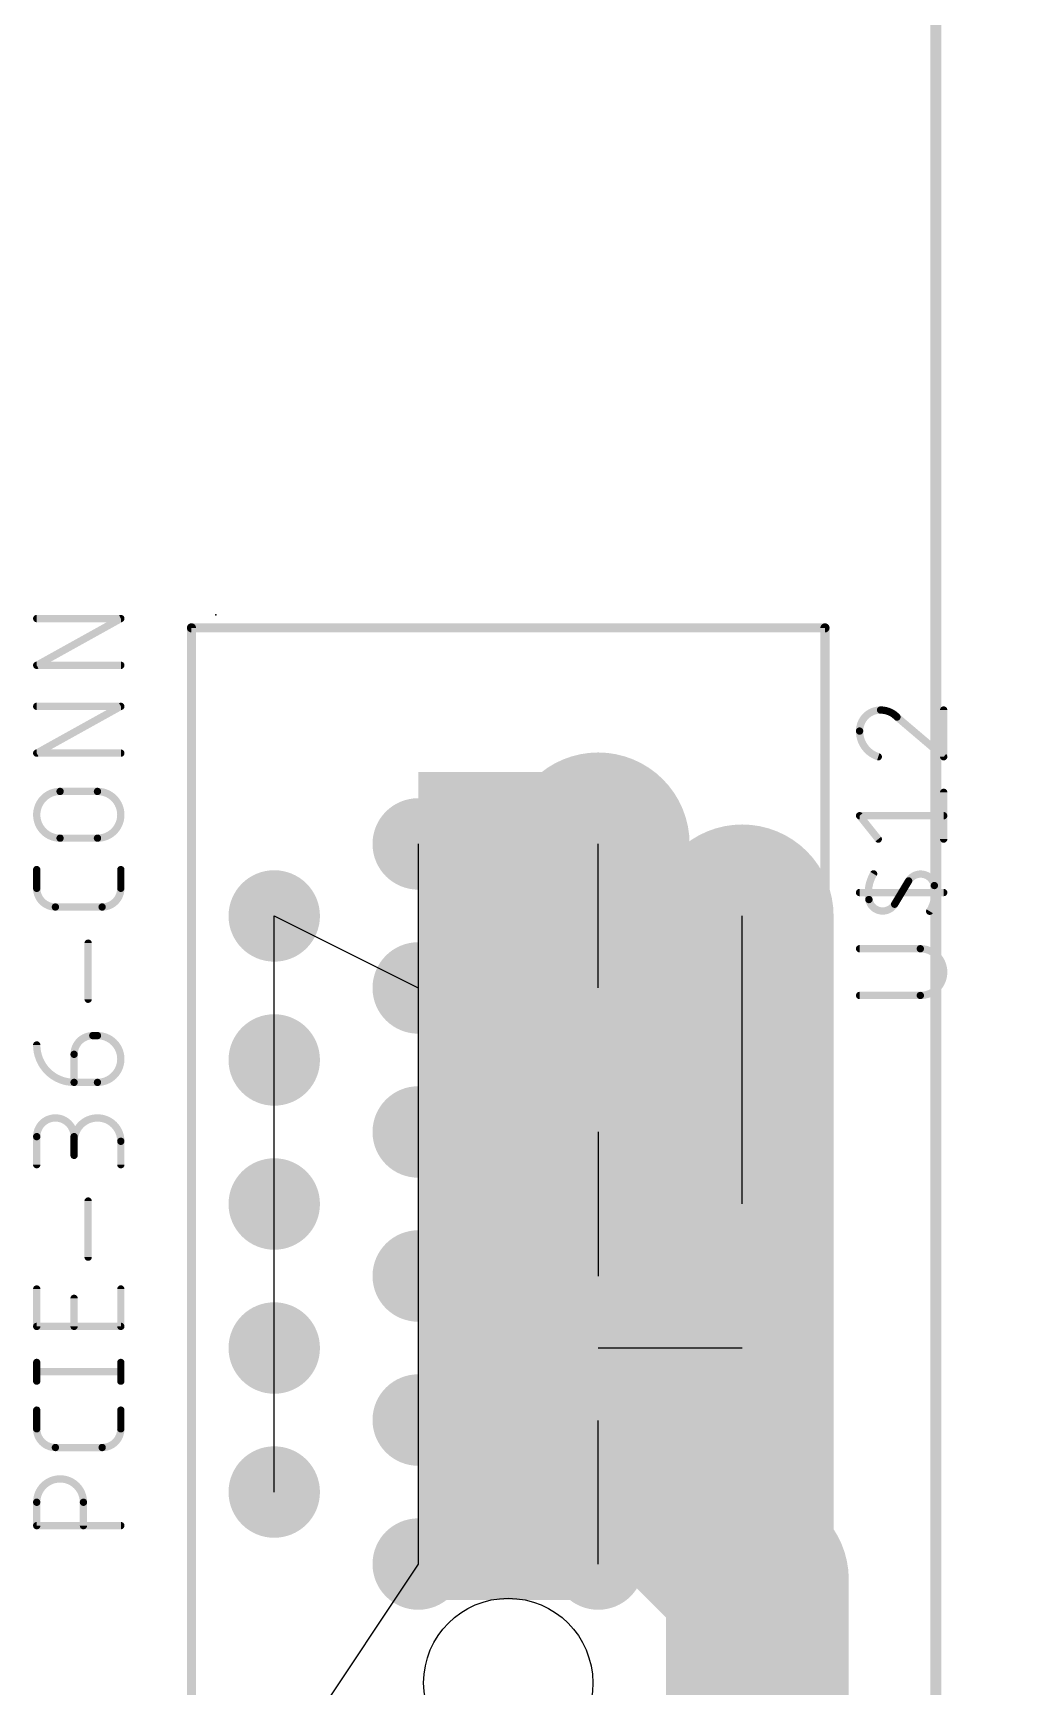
# Model space of a CAD drawing. Extents: x -92 to 260, y -27 to 208.
# Drawn here: x 172.46 to 186.29, y 95.11 to 118.08 of the extents above; entities that cross this region are included whole.
import ezdxf

# ---------------------------------------------------------------- set-up
doc = ezdxf.new("R2010")
doc.units = 0
for name, color, linetype in [('121', 253, 'CONTINUOUS'), ('16', 132, 'CONTINUOUS'), ('17', 110, 'CONTINUOUS'), ('19', 53, 'CONTINUOUS'), ('20', 31, 'CONTINUOUS'), ('21', 253, 'CONTINUOUS'), ('23', 53, 'CONTINUOUS'), ('25', 253, 'CONTINUOUS'), ('27', 253, 'CONTINUOUS'), ('51', 253, 'CONTINUOUS')]:
    doc.layers.add(name, color=color, linetype=linetype)

# ---------------------------------------------------------------- blocks, each defined once
blk = doc.blocks.new('RECT')
blk.add_solid([(-0.5, -0.5), (0.5, -0.5), (-0.5, 0.5), (0.5, 0.5)])
blk = doc.blocks.new('SQUAREP')
blk.add_solid([(-0.5, -0.5), (0.5, -0.5), (-0.5, 0.5), (0.5, 0.5)])
blk = doc.blocks.new('ROUNDP')
at = {"const_width": 0.5}
blk.add_lwpolyline([(0, -0.25, 1), (0, 0.25, 1), (0, -0.25)], format="xyb", dxfattribs=at)

msp = doc.modelspace()

# ---------------------------------------------------------------- linework, layer by layer
at = {"layer": '121', "const_width": 0.1524}
msp.add_lwpolyline([(185, 85), (185, 175)], dxfattribs=at)
at = {"layer": '16', "const_width": 2.54}
for points in [[(180.31, 100.82), (180.31, 106.82)], [(182.31, 105.82), (182.31, 97.82)], [(180.31, 99.82), (180.31, 100.82)], [(182.31, 97.82), (180.31, 99.82)], [(180.31, 98.82), (180.31, 98.8146)], [(180.31, 98.8146), (182.31, 96.8146)], [(182.31, 97.82), (182.31, 96.8146)], [(182.31, 96.8146), (182.521, 96.6036)], [(182.521, 96.6036), (182.521, 93.7364)]]:
    msp.add_lwpolyline(points, dxfattribs=at)
at = {"layer": '16', "const_width": 1.27}
for points in [[(180.945, 106.82, 1), (179.675, 106.82)], [(182.945, 105.82, 1), (181.675, 105.82)], [(180.945, 100.82, 1), (179.675, 100.82)], [(179.675, 100.82, 1), (180.945, 100.82)], [(180.759, 100.269, 1), (179.861, 99.371)], [(179.675, 99.82, 1), (180.945, 99.82)], [(180.945, 98.82, 1), (179.675, 98.82)], [(180.759, 99.2636, 1), (179.861, 98.3656)], [(179.675, 98.8146, 1), (180.945, 98.8146)], [(182.945, 97.82, 1), (181.675, 97.82)], [(181.861, 97.371, 1), (182.759, 98.269)], [(181.675, 97.82, 1), (182.945, 97.82)], [(182.759, 97.2636, 1), (181.861, 96.3656)], [(181.861, 96.3656, 1), (182.759, 97.2636)], [(183.156, 96.6036, 1), (181.886, 96.6036)], [(182.072, 96.1546, 1), (182.97, 97.0526)], [(181.675, 96.8146, 1), (182.945, 96.8146)]]:
    msp.add_lwpolyline(points, format="xyb", dxfattribs=at)
at = {"layer": '19'}
for p, q in [((177.81, 106.82), (177.81, 104.82)), ((180.31, 104.82), (180.31, 106.82)), ((175.81, 105.82), (177.81, 104.82)), ((175.81, 103.82), (175.81, 105.82)), ((182.31, 103.82), (182.31, 105.82)), ((177.81, 104.82), (177.81, 102.82)), ((175.81, 101.82), (175.81, 103.82)), ((182.31, 101.82), (182.31, 103.82)), ((177.81, 102.82), (177.81, 100.82)), ((180.31, 102.82), (180.31, 100.82)), ((175.81, 99.82), (175.81, 101.82)), ((177.81, 100.82), (177.81, 98.82)), ((175.81, 97.82), (175.81, 99.82)), ((182.31, 99.82), (180.31, 99.82)), ((177.81, 98.82), (177.81, 96.82)), ((180.31, 96.82), (180.31, 98.8146)), ((177.81, 96.82), (175.81, 93.82))]:
    msp.add_line(p, q, dxfattribs=at)
at = {"layer": '20'}
msp.add_circle((179.06, 95.17), 1.175, dxfattribs=at)
at = {"layer": '21', "const_width": 0.127}
for points in [[(174.66, 109.82), (183.46, 109.82)], [(174.66, 109.82), (174.66, 85.24)], [(183.46, 109.82), (183.46, 85.24)]]:
    msp.add_lwpolyline(points, dxfattribs=at)
at = {"layer": '21'}
for points, const_width in [([(174.66, 109.8518, 1), (174.66, 109.7883)], 0.0635), ([(174.6917, 109.82, 1), (174.6283, 109.82)], 0.0635), ([(183.4917, 109.82, 1), (183.4283, 109.82)], 0.0635), ([(183.46, 109.7883, 1), (183.46, 109.8518)], 0.0635), ([(195, 82, 1), (195, 100, 1), (195, 82)], 0.12)]:
    msp.add_lwpolyline(points, format="xyb", dxfattribs=dict(at, const_width=const_width))
at = {"layer": '23'}
msp.add_point((175, 110), dxfattribs=at)
at = {"layer": '25'}
for points, const_width in [([(184.2329, 108.6792, 0.4142), (183.9408, 108.3871)], 0.1016), ([(184.4601, 108.5818, 0.2053), (184.2329, 108.6792)], 0.1016), ([(184.2329, 108.7046, 1), (184.2329, 108.6538)], 0.0508), ([(184.2329, 108.6538, 1), (184.2329, 108.7046)], 0.0508), ([(184.4765, 108.6012, 1), (184.4436, 108.5625)], 0.0508), ([(185.1346, 108.6792, 1), (185.0838, 108.6792)], 0.0508), ([(183.9408, 108.3871, 0.3252), (184.2004, 108.0301)], 0.1016), ([(183.9662, 108.3871, 1), (183.9154, 108.3871)], 0.0508), ([(183.9154, 108.3871, 1), (183.9662, 108.3871)], 0.0508), ([(184.4417, 108.5643, 1), (184.4785, 108.5994)], 0.0508), ([(184.1926, 108.0059, 1), (184.2083, 108.0543)], 0.0508), ([(185.0838, 108.0301, 1), (185.1346, 108.0301)], 0.0508), ([(185.0927, 108.0107, 1), (185.1257, 108.0494)], 0.0508), ([(185.1346, 107.5362, 1), (185.0838, 107.5362)], 0.0508), ([(183.9606, 107.2275, 1), (183.921, 107.1958)], 0.0508), ([(183.9408, 107.237, 1), (183.9408, 107.1862)], 0.0508), ([(185.1092, 107.1862, 1), (185.1092, 107.237)], 0.0508), ([(184.1806, 106.8712, 1), (184.2203, 106.903)], 0.0508), ([(185.0838, 106.8871, 1), (185.1346, 106.8871)], 0.0508), ([(184.1355, 106.4045, 0.1823), (184.0706, 106.0475)], 0.1016), ([(184.1573, 106.3914, 1), (184.1138, 106.4176)], 0.0508), ([(184.9794, 106.2422, 0.6917), (184.6224, 106.3071)], 0.1016), ([(184.6006, 106.3202, 1), (184.6441, 106.2941)], 0.0508), ([(184.6441, 106.2941, 1), (184.6006, 106.3202)], 0.0508), ([(183.9408, 106.1703, 1), (183.9408, 106.1195)], 0.0508), ([(184.5032, 106.1579, 1), (184.5468, 106.1318)], 0.0508), ([(184.5468, 106.1318, 1), (184.5032, 106.1579)], 0.0508), ([(184.9145, 105.8852, 0.1823), (184.9794, 106.2422)], 0.1016), ([(185.0044, 106.2468, 1), (184.9544, 106.2377)], 0.0508), ([(184.9544, 106.2377, 1), (185.0044, 106.2468)], 0.0508), ([(185.1092, 106.1195, 1), (185.1092, 106.1703)], 0.0508), ([(184.0706, 106.0475, 0.6917), (184.4276, 105.9826)], 0.1016), ([(184.0956, 106.052, 1), (184.0456, 106.0429)], 0.0508), ([(184.0456, 106.0429, 1), (184.0956, 106.052)], 0.0508), ([(184.4059, 105.9956, 1), (184.4494, 105.9695)], 0.0508), ([(184.4494, 105.9695, 1), (184.4059, 105.9956)], 0.0508), ([(184.8927, 105.8983, 1), (184.9362, 105.8721)], 0.0508), ([(183.9408, 105.3899, 1), (183.9408, 105.3391)], 0.0508), ([(184.7846, 104.7154, 1), (184.7846, 105.3645)], 0.1016), ([(184.7846, 105.3899, 1), (184.7846, 105.3391)], 0.0508), ([(184.7846, 105.3391, 1), (184.7846, 105.3899)], 0.0508), ([(183.9408, 104.7408, 1), (183.9408, 104.69)], 0.0508), ([(184.7846, 104.7408, 1), (184.7846, 104.69)], 0.0508), ([(184.7846, 104.69, 1), (184.7846, 104.7408)], 0.0508)]:
    msp.add_lwpolyline(points, format="xyb", dxfattribs=dict(at, const_width=const_width))
at = {"layer": '25', "const_width": 0.1016}
for points in [[(184.4601, 108.5818), (185.1092, 108.0301)], [(185.1092, 108.0301), (185.1092, 108.6792)], [(185.1092, 106.8871), (185.1092, 107.5362)], [(184.2004, 106.8871), (183.9408, 107.2116)], [(183.9408, 107.2116), (185.1092, 107.2116)], [(184.525, 106.1449), (184.6224, 106.3071)], [(185.1092, 106.1449), (183.9408, 106.1449)], [(184.525, 106.1449), (184.4276, 105.9826)], [(184.7846, 105.3645), (183.9408, 105.3645)], [(183.9408, 104.7154), (184.7846, 104.7154)]]:
    msp.add_lwpolyline(points, dxfattribs=at)
at = {"layer": '27', "const_width": 0.1016}
for points in [[(172.5108, 109.3001), (173.6792, 109.9492)], [(173.6792, 109.9492), (172.5108, 109.9492)], [(173.6792, 109.3001), (172.5108, 109.3001)], [(172.5108, 108.0809), (173.6792, 108.73)], [(173.6792, 108.73), (172.5108, 108.73)], [(173.6792, 108.0809), (172.5108, 108.0809)], [(172.8354, 107.5489), (173.3546, 107.5489)], [(173.3546, 106.8998), (172.8354, 106.8998)], [(172.5108, 106.2036), (172.5108, 106.4633)], [(173.6792, 106.4633), (173.6792, 106.2036)], [(173.4196, 105.944), (172.7704, 105.944)], [(173.2248, 104.6632), (173.2248, 105.4421)], [(173.2897, 104.158), (173.3546, 104.158)], [(173.0301, 103.5089), (173.0301, 103.8984)], [(173.3546, 103.5089), (173.0301, 103.5089)], [(172.5108, 102.3659), (172.5108, 102.7554)], [(173.0301, 102.7554), (173.0301, 102.4957)], [(173.6792, 102.3659), (173.6792, 102.6905)], [(173.2248, 101.0818), (173.2248, 101.8607)], [(172.5108, 100.1203), (172.5108, 100.6395)], [(173.6792, 100.6395), (173.6792, 100.1203)], [(173.0301, 100.1203), (173.0301, 100.5097)], [(173.6792, 100.1203), (172.5108, 100.1203)], [(172.5108, 99.3602), (172.5108, 99.6199)], [(173.6792, 99.3602), (173.6792, 99.6199)], [(172.5108, 99.4901), (173.6792, 99.4901)], [(172.5108, 98.6979), (172.5108, 98.9576)], [(173.6792, 98.9576), (173.6792, 98.6979)], [(173.4196, 98.4383), (172.7704, 98.4383)], [(172.5108, 97.3536), (172.5108, 97.6782)], [(173.1599, 97.6782), (173.1599, 97.3536)], [(173.6792, 97.3536), (172.5108, 97.3536)]]:
    msp.add_lwpolyline(points, dxfattribs=at)
at = {"layer": '27'}
for points, const_width in [([(172.5108, 109.9746, 1), (172.5108, 109.9238)], 0.0508), ([(173.6915, 109.927, 1), (173.6669, 109.9714)], 0.0508), ([(173.6792, 109.9238, 1), (173.6792, 109.9746)], 0.0508), ([(172.5108, 109.3255, 1), (172.5108, 109.2747)], 0.0508), ([(172.4985, 109.3223, 1), (172.5231, 109.2779)], 0.0508), ([(173.6792, 109.2747, 1), (173.6792, 109.3255)], 0.0508), ([(172.5108, 108.7554, 1), (172.5108, 108.7046)], 0.0508), ([(173.6915, 108.7078, 1), (173.6669, 108.7522)], 0.0508), ([(173.6792, 108.7046, 1), (173.6792, 108.7554)], 0.0508), ([(172.5108, 108.1063, 1), (172.5108, 108.0555)], 0.0508), ([(172.4985, 108.1031, 1), (172.5231, 108.0587)], 0.0508), ([(173.6792, 108.0555, 1), (173.6792, 108.1063)], 0.0508), ([(172.8354, 107.5489, 1), (172.8354, 106.8998)], 0.1016), ([(172.8354, 107.5743, 1), (172.8354, 107.5235)], 0.0508), ([(172.8354, 107.5235, 1), (172.8354, 107.5743)], 0.0508), ([(173.3546, 106.8998, 1), (173.3546, 107.5489)], 0.1016), ([(173.3546, 107.5743, 1), (173.3546, 107.5235)], 0.0508), ([(173.3546, 107.5235, 1), (173.3546, 107.5743)], 0.0508), ([(172.8354, 106.9252, 1), (172.8354, 106.8744)], 0.0508), ([(172.8354, 106.8744, 1), (172.8354, 106.9252)], 0.0508), ([(173.3546, 106.9252, 1), (173.3546, 106.8744)], 0.0508), ([(173.3546, 106.8744, 1), (173.3546, 106.9252)], 0.0508), ([(172.5362, 106.4633, 1), (172.4854, 106.4633)], 0.0508), ([(173.7046, 106.4633, 1), (173.6538, 106.4633)], 0.0508), ([(172.5108, 106.2036, 0.4142), (172.7704, 105.944)], 0.1016), ([(172.5362, 106.2036, 1), (172.4854, 106.2036)], 0.0508), ([(172.4854, 106.2036, 1), (172.5362, 106.2036)], 0.0508), ([(173.4196, 105.944, 0.4142), (173.6792, 106.2036)], 0.1016), ([(173.7046, 106.2036, 1), (173.6538, 106.2036)], 0.0508), ([(173.6538, 106.2036, 1), (173.7046, 106.2036)], 0.0508), ([(172.7704, 105.9694, 1), (172.7704, 105.9186)], 0.0508), ([(172.7704, 105.9186, 1), (172.7704, 105.9694)], 0.0508), ([(173.4196, 105.9694, 1), (173.4196, 105.9186)], 0.0508), ([(173.4196, 105.9186, 1), (173.4196, 105.9694)], 0.0508), ([(173.2502, 105.4421, 1), (173.1994, 105.4421)], 0.0508), ([(173.1994, 104.6632, 1), (173.2502, 104.6632)], 0.0508), ([(172.5108, 104.0282, 0.4142), (173.0301, 103.5089)], 0.1016), ([(172.5362, 104.0282, 1), (172.4854, 104.0282)], 0.0508), ([(173.2897, 104.158, 0.4142), (173.0301, 103.8984)], 0.1016), ([(173.2897, 104.1834, 1), (173.2897, 104.1326)], 0.0508), ([(173.2897, 104.1326, 1), (173.2897, 104.1834)], 0.0508), ([(173.3546, 103.5089, 1), (173.3546, 104.158)], 0.1016), ([(173.3546, 104.1834, 1), (173.3546, 104.1326)], 0.0508), ([(173.3546, 104.1326, 1), (173.3546, 104.1834)], 0.0508), ([(173.0555, 103.8984, 1), (173.0047, 103.8984)], 0.0508), ([(173.0047, 103.8984, 1), (173.0555, 103.8984)], 0.0508), ([(173.0301, 103.5343, 1), (173.0301, 103.4835)], 0.0508), ([(173.0047, 103.5089, 1), (173.0555, 103.5089)], 0.0508), ([(173.0301, 103.4835, 1), (173.0301, 103.5343)], 0.0508), ([(173.3546, 103.5343, 1), (173.3546, 103.4835)], 0.0508), ([(173.3546, 103.4835, 1), (173.3546, 103.5343)], 0.0508), ([(173.0301, 102.7554, 1), (172.5108, 102.7554)], 0.1016), ([(173.6792, 102.6905, 1), (173.0301, 102.6905)], 0.1016), ([(172.5362, 102.7554, 1), (172.4854, 102.7554)], 0.0508), ([(172.4854, 102.7554, 1), (172.5362, 102.7554)], 0.0508), ([(173.0555, 102.7554, 1), (173.0047, 102.7554)], 0.0508), ([(173.0047, 102.7554, 1), (173.0555, 102.7554)], 0.0508), ([(173.0047, 102.6905, 1), (173.0555, 102.6905)], 0.0508), ([(173.7046, 102.6905, 1), (173.6538, 102.6905)], 0.0508), ([(173.6538, 102.6905, 1), (173.7046, 102.6905)], 0.0508), ([(173.0047, 102.4957, 1), (173.0555, 102.4957)], 0.0508), ([(172.4854, 102.3659, 1), (172.5362, 102.3659)], 0.0508), ([(173.6538, 102.3659, 1), (173.7046, 102.3659)], 0.0508), ([(173.2502, 101.8607, 1), (173.1994, 101.8607)], 0.0508), ([(173.1994, 101.0818, 1), (173.2502, 101.0818)], 0.0508), ([(172.5362, 100.6395, 1), (172.4854, 100.6395)], 0.0508), ([(173.7046, 100.6395, 1), (173.6538, 100.6395)], 0.0508), ([(173.0555, 100.5097, 1), (173.0047, 100.5097)], 0.0508), ([(172.5108, 100.1457, 1), (172.5108, 100.0949)], 0.0508), ([(172.4854, 100.1203, 1), (172.5362, 100.1203)], 0.0508), ([(173.0047, 100.1203, 1), (173.0555, 100.1203)], 0.0508), ([(173.6538, 100.1203, 1), (173.7046, 100.1203)], 0.0508), ([(173.6792, 100.0949, 1), (173.6792, 100.1457)], 0.0508), ([(172.5362, 99.6199, 1), (172.4854, 99.6199)], 0.0508), ([(173.7046, 99.6199, 1), (173.6538, 99.6199)], 0.0508), ([(172.5108, 99.5155, 1), (172.5108, 99.4647)], 0.0508), ([(173.6792, 99.4647, 1), (173.6792, 99.5155)], 0.0508), ([(172.4854, 99.3602, 1), (172.5362, 99.3602)], 0.0508), ([(173.6538, 99.3602, 1), (173.7046, 99.3602)], 0.0508), ([(172.5362, 98.9576, 1), (172.4854, 98.9576)], 0.0508), ([(173.7046, 98.9576, 1), (173.6538, 98.9576)], 0.0508), ([(172.5108, 98.6979, 0.4142), (172.7704, 98.4383)], 0.1016), ([(172.5362, 98.6979, 1), (172.4854, 98.6979)], 0.0508), ([(172.4854, 98.6979, 1), (172.5362, 98.6979)], 0.0508), ([(173.4196, 98.4383, 0.4142), (173.6792, 98.6979)], 0.1016), ([(173.7046, 98.6979, 1), (173.6538, 98.6979)], 0.0508), ([(173.6538, 98.6979, 1), (173.7046, 98.6979)], 0.0508), ([(172.7704, 98.4637, 1), (172.7704, 98.4129)], 0.0508), ([(172.7704, 98.4129, 1), (172.7704, 98.4637)], 0.0508), ([(173.4196, 98.4637, 1), (173.4196, 98.4129)], 0.0508), ([(173.4196, 98.4129, 1), (173.4196, 98.4637)], 0.0508), ([(173.1599, 97.6782, 1), (172.5108, 97.6782)], 0.1016), ([(172.5362, 97.6782, 1), (172.4854, 97.6782)], 0.0508), ([(172.4854, 97.6782, 1), (172.5362, 97.6782)], 0.0508), ([(173.1853, 97.6782, 1), (173.1345, 97.6782)], 0.0508), ([(173.1345, 97.6782, 1), (173.1853, 97.6782)], 0.0508), ([(172.5108, 97.379, 1), (172.5108, 97.3282)], 0.0508), ([(172.4854, 97.3536, 1), (172.5362, 97.3536)], 0.0508), ([(173.1345, 97.3536, 1), (173.1853, 97.3536)], 0.0508), ([(173.6792, 97.3282, 1), (173.6792, 97.379)], 0.0508)]:
    msp.add_lwpolyline(points, format="xyb", dxfattribs=dict(at, const_width=const_width))
at = {"layer": '51', "const_width": 0.12}
msp.add_lwpolyline([(195, 82, 1), (195, 100, 1), (195, 82)], format="xyb", dxfattribs=at)

# ---------------------------------------------------------------- block references
at = {"layer": '17', "xscale": 1.27, "yscale": 1.27, "rotation": 270}
for name, p in [('ROUNDP', (177.81, 106.82)), ('ROUNDP', (177.81, 106.82)), ('SQUAREP', (180.31, 106.82)), ('SQUAREP', (180.31, 106.82)), ('ROUNDP', (175.81, 105.82)), ('ROUNDP', (175.81, 105.82)), ('ROUNDP', (182.31, 105.82)), ('ROUNDP', (182.31, 105.82)), ('ROUNDP', (177.81, 104.82)), ('ROUNDP', (177.81, 104.82)), ('ROUNDP', (180.31, 104.82)), ('ROUNDP', (180.31, 104.82)), ('ROUNDP', (175.81, 103.82)), ('ROUNDP', (175.81, 103.82)), ('ROUNDP', (182.31, 103.82)), ('ROUNDP', (182.31, 103.82)), ('ROUNDP', (177.81, 102.82)), ('ROUNDP', (177.81, 102.82)), ('ROUNDP', (180.31, 102.82)), ('ROUNDP', (180.31, 102.82)), ('ROUNDP', (175.81, 101.82)), ('ROUNDP', (175.81, 101.82)), ('ROUNDP', (182.31, 101.82)), ('ROUNDP', (182.31, 101.82)), ('ROUNDP', (177.81, 100.82)), ('ROUNDP', (177.81, 100.82)), ('ROUNDP', (180.31, 100.82)), ('ROUNDP', (180.31, 100.82)), ('ROUNDP', (175.81, 99.82)), ('ROUNDP', (175.81, 99.82)), ('ROUNDP', (182.31, 99.82)), ('ROUNDP', (182.31, 99.82)), ('ROUNDP', (177.81, 98.82)), ('ROUNDP', (177.81, 98.82)), ('ROUNDP', (180.31, 98.82)), ('ROUNDP', (180.31, 98.82)), ('ROUNDP', (175.81, 97.82)), ('ROUNDP', (175.81, 97.82)), ('ROUNDP', (182.31, 97.82)), ('ROUNDP', (182.31, 97.82)), ('ROUNDP', (177.81, 96.82)), ('ROUNDP', (177.81, 96.82)), ('ROUNDP', (180.31, 96.82)), ('ROUNDP', (180.31, 96.82))]:
    msp.add_blockref(name, p, dxfattribs=at)
at = {"layer": '51', "xscale": 11.5, "yscale": 2.5, "rotation": 270}
msp.add_blockref('RECT', (179.06, 102.07), dxfattribs=at)

doc.saveas('drawing.dxf')
